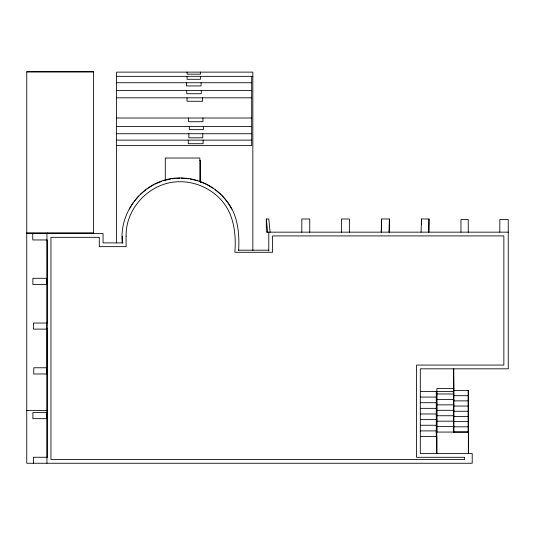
<?xml version="1.0" encoding="UTF-8"?>
<svg xmlns="http://www.w3.org/2000/svg" width="535" height="535" viewBox="0 0 535 535"><rect width="100%" height="100%" fill="white"/><g stroke="black" fill="none" stroke-linecap="round" stroke-linejoin="round"><path stroke-width="0.8" d="M46.953 463.256L46.946 278.775M46.946 329.112L46.946 323.04M46.946 278.3L47.006 284.546L46.946 233.561M453.881 390.496L468.546 390.496L468.372 453.54L468.372 432.066L436.052 432.066M381.194 232.157L381.582 218.996L389.38 218.996L389.38 232.157M388.992 232.157L389.38 218.996M421.078 232.157L421.46 218.996L429.003 218.996L429.003 232.157M428.615 232.157L429.003 218.996M122.328 242.897C118.536 209.606 146.623 177.172 180.476 177.968C198.826 178.021 216.695 187.13 227.522 201.942C238.035 215.866 239.56 233.808 238.63 250.654M129.336 208.971L133.068 202.879M134.185 201.327L138.866 195.843M140.197 194.513L145.68 189.831M146.998 188.808L153.518 184.809M154.809 184.147L161.878 181.225M163.255 180.776L170.692 178.991M172.123 178.764L175.179 178.523M176.704 178.402L179.753 178.162M47.107 373.978L46.953 367.772L47.2 373.978L33.779 373.978L33.779 367.772L47.2 367.772L47.2 329.112L33.397 329.112L33.397 323.04L47.2 323.04M26.75 71.871L93.545 71.871M116.59 76.344L252.841 76.344M116.59 82.738L251.691 82.738M116.59 90.535L251.691 90.535M116.59 97.818L251.691 97.818M116.59 118.014L251.691 118.014M116.59 126.447L251.691 126.447M116.59 133.737L251.691 133.737M116.59 140.13L251.691 140.13M116.59 145.62L251.691 145.62L251.691 76.344M199.856 160.46L200.371 160.46L200.371 182.549M508.25 232.157L266.323 232.157L266.323 218.996L268.797 218.996L270.121 232.157M26.75 233.053L93.545 233.053M26.75 233.18L93.545 233.18M122.328 236.122L122.341 242.897M123.043 242.897L103.048 242.897L103.048 233.561L32.755 233.561L32.755 239.954L47.2 239.954L47.2 278.635M238.63 250.179L268.797 250.179M47.2 278.3L32.882 278.3L32.882 284.546L47.2 284.546M453.914 432.066L453.914 388.53L436.881 388.53L436.881 432.066M420.309 391.433L453.673 391.433L453.673 368.822L453.914 388.53M436.881 393.974L453.914 393.974M453.881 395.686L468.546 395.686M420.309 397.07L436.767 397.07M436.881 399.418L453.914 399.418M453.881 400.875L468.546 400.875M420.309 402.708L436.767 402.708M436.881 404.855L453.914 404.855M453.881 406.065L468.546 406.065M420.309 408.345L436.767 408.345M436.881 410.298L453.914 410.298M26.75 410.499L47.2 410.499M453.881 411.255L468.546 411.255M47.2 412.512L32.882 412.512L32.882 418.671L47.2 418.671L47.2 457.485M420.309 413.983L436.767 413.983M436.881 415.742L453.914 415.742M453.881 416.444L468.546 416.444M46.96 418.671L46.953 412.512L47.2 418.671M420.309 419.621L436.767 419.621M436.881 421.179L453.914 421.179M453.881 421.633L468.546 421.633M420.309 425.258L436.767 425.258M436.881 426.622L453.914 426.622M453.881 426.823L468.546 426.823M420.309 430.896L436.767 430.896M453.881 432.012L468.546 432.012M420.309 436.533L436.801 436.533L436.801 453.54L436.767 391.433M47.2 457.251L33.397 457.251L33.397 463.256M181.204 178.162L184.254 178.402M185.779 178.523L188.828 178.764M190.259 178.991L197.696 180.776M199.073 181.225L206.142 184.147M207.433 184.809L213.304 188.407M215.13 189.657L220.948 194.626M221.971 195.649L226.94 201.468M227.79 202.638L231.789 209.165M266.323 218.996L267.647 232.157M499.817 232.157L499.817 219.504L508.25 219.504L508.25 368.822L420.309 368.822L420.309 453.54L472.204 453.54L472.204 463.256L26.75 463.256L26.75 71.743L93.545 71.743L93.545 233.561M468.245 232.157L468.245 219.504L460.956 219.504L460.956 232.157M468.098 390.496L468.098 432.012M453.392 388.53L453.392 432.066M436.266 391.433L436.266 436.533M421.46 218.996L421.46 224.753M381.582 218.996L381.582 232.157M349.368 232.157L349.368 218.996L341.444 218.996L341.444 232.157M309.745 232.157L309.745 218.996L301.82 218.996L301.82 232.157M268.797 232.157L268.797 250.989M252.841 250.627L252.841 72.125L116.59 72.125L116.59 242.897M203.367 126.447L203.367 129.644L189.31 129.644L189.31 126.447M203.099 140.13L203.099 143.708L188.273 143.708L188.273 140.13M202.972 118.014L202.972 121.719L188.527 121.719L188.527 118.014M202.772 133.737L202.772 137.829L188.835 137.829L188.835 133.737M202.625 97.818L202.625 101.269L187.029 101.269L187.029 97.818M201.294 90.535L201.294 93.725L186.722 93.725L186.722 90.535M201.1 82.738L201.1 85.934L186.401 85.934L186.401 82.738M200.525 72.125L200.525 74.171L187.11 74.171L187.11 72.125M200.384 76.344L200.384 79.287L187.089 79.287L187.089 76.344M199.856 181.733L199.856 158.019L165.308 158.019L165.308 180.75M47.2 233.053L47.2 233.561M47.2 284.473L47.2 323.702M47.2 328.711L47.2 367.933M47.2 373.731L47.2 412.973M126.093 236.122L126.086 246.655L99.289 246.655L99.289 237.319L50.959 237.319L50.959 459.498L464.614 459.498L464.614 457.298L416.551 457.298L416.551 365.064L503.856 365.064L503.856 235.915L272.556 235.915L272.556 252.279L234.872 252.279C236.363 232.972 233.648 211.7 218.935 197.662C208.764 187.638 194.76 181.84 180.476 181.739C151.405 181.184 125.544 207.045 126.093 236.122"/></g></svg>
